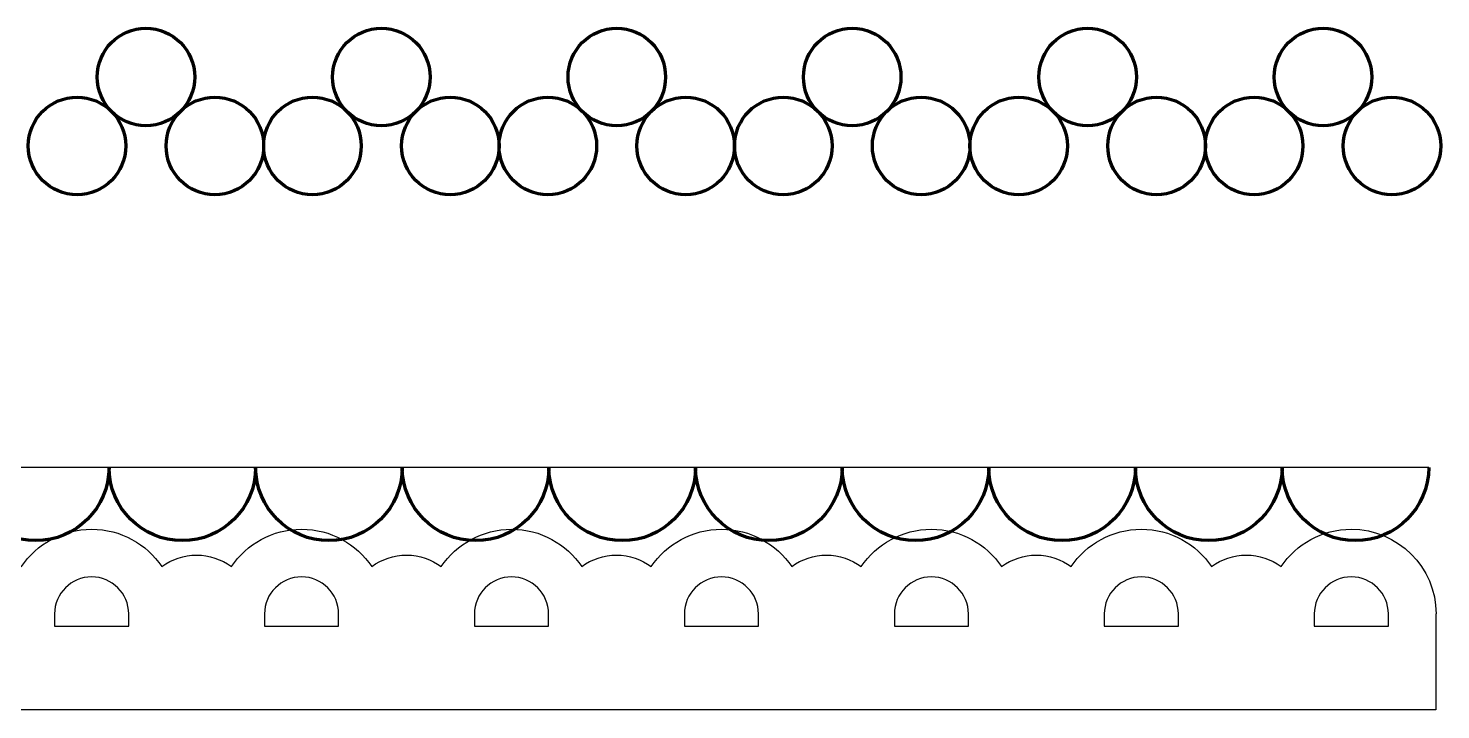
# Model space of a CAD drawing. Header units: centimetres. Extents: x -18.5 to 18.5, y -10.1 to 10.4.
# Drawn here: x -4.16 to 5.02, y -3.81 to 0.62 of the extents above; entities that cross this region are included whole.
import ezdxf

# ---------------------------------------------------------------- set-up
doc = ezdxf.new("R2010")
doc.units = ezdxf.units.CM
doc.header["$MEASUREMENT"] = 0
doc.layers.add('Layer 1', color=7, linetype='Continuous')

msp = doc.modelspace()

# ---------------------------------------------------------------- linework, layer by layer
at = {"layer": 'Layer 1', "color": 7, "lineweight": 211}
for centre, major_axis in [((-3.39139, 0.30248), (0, 0.31686)), ((-1.8622, 0.30248), (0, 0.31686)), ((-0.33299, 0.30248), (0, 0.31686)), ((1.19619, 0.30248), (0, 0.31686)), ((2.72543, 0.30248), (0, 0.31686)), ((4.25465, 0.30248), (0, 0.31686)), ((-3.83914, -0.14524), (0, 0.31686)), ((-2.94366, -0.14524), (0, 0.31686)), ((-2.30993, -0.14524), (0, 0.31686)), ((-1.41445, -0.14524), (0, 0.31684)), ((-0.78075, -0.14524), (0, 0.31686)), ((0.11474, -0.14524), (0, 0.31686)), ((0.74847, -0.14524), (0, 0.31686)), ((1.64398, -0.14524), (0, 0.31686)), ((2.27768, -0.14524), (0, 0.31684)), ((3.17319, -0.14524), (0, 0.31686)), ((3.80689, -0.14524), (0, 0.31686)), ((4.70237, -0.14524), (0, 0.31686))]:
    msp.add_ellipse(centre, major_axis=major_axis, ratio=1, dxfattribs=at)
at = {"layer": 'Layer 1', "color": 7}
for points, knots in [([(-3.63142, -2.23384), (-3.63142, -2.49686), (-3.84465, -2.71009), (-4.10767, -2.71009), (-4.10767, -2.71009), (-4.37069, -2.71009), (-4.58392, -2.49686), (-4.58392, -2.23384), (-4.58392, -2.23384), (-4.58392, -2.23384), (-3.63142, -2.23384), (-3.63142, -2.23384)], [0, 0, 0, 0, 0.25, 0.25, 0.25, 0.25, 0.5, 0.5, 0.5, 0.5, 1, 1, 1, 1]), ([(-3.63142, -2.23384), (-3.63142, -2.23384), (-3.63142, -2.23384), (-3.63142, -2.23384), (-3.63142, -2.23384), (-3.63142, -2.23384), (-3.63142, -2.23384), (-3.63142, -2.23384)], [0, 0, 0, 0, 0.3333333, 0.3333333, 0.3333333, 0.3333333, 1, 1, 1, 1]), ([(-2.67892, -2.23384), (-2.67892, -2.49686), (-2.89215, -2.71009), (-3.15517, -2.71009), (-3.15517, -2.71009), (-3.41819, -2.71009), (-3.63142, -2.49686), (-3.63142, -2.23384), (-3.63142, -2.23384), (-3.63142, -2.23384), (-2.67892, -2.23384), (-2.67892, -2.23384)], [0, 0, 0, 0, 0.25, 0.25, 0.25, 0.25, 0.5, 0.5, 0.5, 0.5, 1, 1, 1, 1]), ([(-2.67892, -2.23384), (-2.67892, -2.23384), (-2.67892, -2.23384), (-2.67892, -2.23384), (-2.67892, -2.23384), (-2.67892, -2.23384), (-2.67892, -2.23384), (-2.67892, -2.23384)], [0, 0, 0, 0, 0.3333333, 0.3333333, 0.3333333, 0.3333333, 1, 1, 1, 1]), ([(-1.72642, -2.23384), (-1.72642, -2.49686), (-1.93965, -2.71009), (-2.20267, -2.71009), (-2.20267, -2.71009), (-2.46569, -2.71009), (-2.67892, -2.49686), (-2.67892, -2.23384), (-2.67892, -2.23384), (-2.67892, -2.23384), (-1.72642, -2.23384), (-1.72642, -2.23384)], [0, 0, 0, 0, 0.25, 0.25, 0.25, 0.25, 0.5, 0.5, 0.5, 0.5, 1, 1, 1, 1]), ([(-1.72642, -2.23384), (-1.72642, -2.23384), (-1.72642, -2.23384), (-1.72642, -2.23384), (-1.72642, -2.23384), (-1.72642, -2.23384), (-1.72642, -2.23384), (-1.72642, -2.23384)], [0, 0, 0, 0, 0.3333333, 0.3333333, 0.3333333, 0.3333333, 1, 1, 1, 1]), ([(-0.77392, -2.23384), (-0.77392, -2.49686), (-0.98715, -2.71009), (-1.25017, -2.71009), (-1.25017, -2.71009), (-1.51319, -2.71009), (-1.72642, -2.49686), (-1.72642, -2.23384), (-1.72642, -2.23384), (-1.72642, -2.23384), (-0.77392, -2.23384), (-0.77392, -2.23384)], [0, 0, 0, 0, 0.25, 0.25, 0.25, 0.25, 0.5, 0.5, 0.5, 0.5, 1, 1, 1, 1]), ([(-0.77392, -2.23384), (-0.77392, -2.23384), (-0.77392, -2.23384), (-0.77392, -2.23384), (-0.77392, -2.23384), (-0.77392, -2.23384), (-0.77392, -2.23384), (-0.77392, -2.23384)], [0, 0, 0, 0, 0.3333333, 0.3333333, 0.3333333, 0.3333333, 1, 1, 1, 1]), ([(0.17858, -2.23384), (0.17858, -2.49686), (-0.03465, -2.71009), (-0.29767, -2.71009), (-0.29767, -2.71009), (-0.56069, -2.71009), (-0.77392, -2.49686), (-0.77392, -2.23384), (-0.77392, -2.23384), (-0.77392, -2.23384), (0.17858, -2.23384), (0.17858, -2.23384)], [0, 0, 0, 0, 0.25, 0.25, 0.25, 0.25, 0.5, 0.5, 0.5, 0.5, 1, 1, 1, 1]), ([(0.17858, -2.23384), (0.17858, -2.23384), (0.17858, -2.23384), (0.17858, -2.23384), (0.17858, -2.23384), (0.17858, -2.23384), (0.17858, -2.23384), (0.17858, -2.23384)], [0, 0, 0, 0, 0.3333333, 0.3333333, 0.3333333, 0.3333333, 1, 1, 1, 1]), ([(1.13108, -2.23384), (1.13108, -2.49686), (0.91785, -2.71009), (0.65483, -2.71009), (0.65483, -2.71009), (0.39181, -2.71009), (0.17858, -2.49686), (0.17858, -2.23384), (0.17858, -2.23384), (0.17858, -2.23384), (1.13108, -2.23384), (1.13108, -2.23384)], [0, 0, 0, 0, 0.25, 0.25, 0.25, 0.25, 0.5, 0.5, 0.5, 0.5, 1, 1, 1, 1]), ([(1.13108, -2.23384), (1.13108, -2.23384), (1.13108, -2.23384), (1.13108, -2.23384), (1.13108, -2.23384), (1.13108, -2.23384), (1.13108, -2.23384), (1.13108, -2.23384)], [0, 0, 0, 0, 0.3333333, 0.3333333, 0.3333333, 0.3333333, 1, 1, 1, 1]), ([(2.08358, -2.23384), (2.08358, -2.49686), (1.87033, -2.71009), (1.60733, -2.71009), (1.60733, -2.71009), (1.34431, -2.71009), (1.13108, -2.49686), (1.13108, -2.23384), (1.13108, -2.23384), (1.13108, -2.23384), (2.08358, -2.23384), (2.08358, -2.23384)], [0, 0, 0, 0, 0.25, 0.25, 0.25, 0.25, 0.5, 0.5, 0.5, 0.5, 1, 1, 1, 1]), ([(2.08358, -2.23384), (2.08358, -2.23384), (2.08358, -2.23384), (2.08358, -2.23384), (2.08358, -2.23384), (2.08358, -2.23384), (2.08358, -2.23384), (2.08358, -2.23384)], [0, 0, 0, 0, 0.3333333, 0.3333333, 0.3333333, 0.3333333, 1, 1, 1, 1]), ([(3.03605, -2.23384), (3.03605, -2.49686), (2.82285, -2.71009), (2.55983, -2.71009), (2.55983, -2.71009), (2.29681, -2.71009), (2.08358, -2.49686), (2.08358, -2.23384), (2.08358, -2.23384), (2.08358, -2.23384), (3.03605, -2.23384), (3.03605, -2.23384)], [0, 0, 0, 0, 0.25, 0.25, 0.25, 0.25, 0.5, 0.5, 0.5, 0.5, 1, 1, 1, 1]), ([(3.03605, -2.23384), (3.03605, -2.23384), (3.03605, -2.23384), (3.03605, -2.23384), (3.03605, -2.23384), (3.03605, -2.23384), (3.03605, -2.23384), (3.03605, -2.23384)], [0, 0, 0, 0, 0.3333333, 0.3333333, 0.3333333, 0.3333333, 1, 1, 1, 1]), ([(3.98858, -2.23384), (3.98858, -2.49686), (3.7753, -2.71009), (3.51233, -2.71009), (3.51233, -2.71009), (3.24931, -2.71009), (3.03605, -2.49686), (3.03605, -2.23384), (3.03605, -2.23384), (3.03605, -2.23384), (3.98858, -2.23384), (3.98858, -2.23384)], [0, 0, 0, 0, 0.25, 0.25, 0.25, 0.25, 0.5, 0.5, 0.5, 0.5, 1, 1, 1, 1]), ([(3.98858, -2.23384), (3.98858, -2.23384), (3.98858, -2.23384), (3.98858, -2.23384), (3.98858, -2.23384), (3.98858, -2.23384), (3.98858, -2.23384), (3.98858, -2.23384)], [0, 0, 0, 0, 0.3333333, 0.3333333, 0.3333333, 0.3333333, 1, 1, 1, 1]), ([(4.94108, -2.23384), (4.94108, -2.49686), (4.72783, -2.71009), (4.4648, -2.71009), (4.4648, -2.71009), (4.20177, -2.71009), (3.98858, -2.49686), (3.98858, -2.23384), (3.98858, -2.23384), (3.98858, -2.23384), (4.94108, -2.23384), (4.94108, -2.23384)], [0, 0, 0, 0, 0.25, 0.25, 0.25, 0.25, 0.5, 0.5, 0.5, 0.5, 1, 1, 1, 1]), ([(4.94108, -2.23384), (4.94108, -2.23384), (4.94108, -2.23384), (4.94108, -2.23384), (4.94108, -2.23384), (4.94108, -2.23384), (4.94108, -2.23384), (4.94108, -2.23384)], [0, 0, 0, 0, 0.3333333, 0.3333333, 0.3333333, 0.3333333, 1, 1, 1, 1])]:
    msp.add_open_spline(points, degree=3, knots=knots, dxfattribs=at)
at = {"layer": 'Layer 1', "lineweight": 211}
for points in [[(-3.63142, -2.23384), (-3.63142, -2.49686), (-3.84465, -2.71009), (-4.10767, -2.71009), (-4.10767, -2.71009), (-4.37069, -2.71009), (-4.58392, -2.49686), (-4.58392, -2.23384)], [(-3.63142, -2.23384), (-3.63142, -2.23384), (-3.63142, -2.23384), (-3.63142, -2.23384), (-3.63142, -2.23384), (-3.63142, -2.23384), (-3.63142, -2.23384), (-3.63142, -2.23384)], [(-2.67892, -2.23384), (-2.67892, -2.49686), (-2.89215, -2.71009), (-3.15517, -2.71009), (-3.15517, -2.71009), (-3.41819, -2.71009), (-3.63142, -2.49686), (-3.63142, -2.23384)], [(-2.67892, -2.23384), (-2.67892, -2.23384), (-2.67892, -2.23384), (-2.67892, -2.23384), (-2.67892, -2.23384), (-2.67892, -2.23384), (-2.67892, -2.23384), (-2.67892, -2.23384)], [(-1.72642, -2.23384), (-1.72642, -2.49686), (-1.93965, -2.71009), (-2.20267, -2.71009), (-2.20267, -2.71009), (-2.46569, -2.71009), (-2.67892, -2.49686), (-2.67892, -2.23384)], [(-1.72642, -2.23384), (-1.72642, -2.23384), (-1.72642, -2.23384), (-1.72642, -2.23384), (-1.72642, -2.23384), (-1.72642, -2.23384), (-1.72642, -2.23384), (-1.72642, -2.23384)], [(-0.77392, -2.23384), (-0.77392, -2.49686), (-0.98715, -2.71009), (-1.25017, -2.71009), (-1.25017, -2.71009), (-1.51319, -2.71009), (-1.72642, -2.49686), (-1.72642, -2.23384)], [(-0.77392, -2.23384), (-0.77392, -2.23384), (-0.77392, -2.23384), (-0.77392, -2.23384), (-0.77392, -2.23384), (-0.77392, -2.23384), (-0.77392, -2.23384), (-0.77392, -2.23384)], [(0.17858, -2.23384), (0.17858, -2.49686), (-0.03465, -2.71009), (-0.29767, -2.71009), (-0.29767, -2.71009), (-0.56069, -2.71009), (-0.77392, -2.49686), (-0.77392, -2.23384)], [(0.17858, -2.23384), (0.17858, -2.23384), (0.17858, -2.23384), (0.17858, -2.23384), (0.17858, -2.23384), (0.17858, -2.23384), (0.17858, -2.23384), (0.17858, -2.23384)], [(1.13108, -2.23384), (1.13108, -2.49686), (0.91785, -2.71009), (0.65483, -2.71009), (0.65483, -2.71009), (0.39181, -2.71009), (0.17858, -2.49686), (0.17858, -2.23384)], [(1.13108, -2.23384), (1.13108, -2.23384), (1.13108, -2.23384), (1.13108, -2.23384), (1.13108, -2.23384), (1.13108, -2.23384), (1.13108, -2.23384), (1.13108, -2.23384)], [(2.08358, -2.23384), (2.08358, -2.49686), (1.87033, -2.71009), (1.60733, -2.71009), (1.60733, -2.71009), (1.34431, -2.71009), (1.13108, -2.49686), (1.13108, -2.23384)], [(2.08358, -2.23384), (2.08358, -2.23384), (2.08358, -2.23384), (2.08358, -2.23384), (2.08358, -2.23384), (2.08358, -2.23384), (2.08358, -2.23384), (2.08358, -2.23384)], [(3.03605, -2.23384), (3.03605, -2.49686), (2.82285, -2.71009), (2.55983, -2.71009), (2.55983, -2.71009), (2.29681, -2.71009), (2.08358, -2.49686), (2.08358, -2.23384)], [(3.03605, -2.23384), (3.03605, -2.23384), (3.03605, -2.23384), (3.03605, -2.23384), (3.03605, -2.23384), (3.03605, -2.23384), (3.03605, -2.23384), (3.03605, -2.23384)], [(3.98858, -2.23384), (3.98858, -2.49686), (3.7753, -2.71009), (3.51233, -2.71009), (3.51233, -2.71009), (3.24931, -2.71009), (3.03605, -2.49686), (3.03605, -2.23384)], [(3.98858, -2.23384), (3.98858, -2.23384), (3.98858, -2.23384), (3.98858, -2.23384), (3.98858, -2.23384), (3.98858, -2.23384), (3.98858, -2.23384), (3.98858, -2.23384)], [(4.94108, -2.23384), (4.94108, -2.49686), (4.72783, -2.71009), (4.4648, -2.71009), (4.4648, -2.71009), (4.20177, -2.71009), (3.98858, -2.49686), (3.98858, -2.23384)], [(4.94108, -2.23384), (4.94108, -2.23384), (4.94108, -2.23384), (4.94108, -2.23384), (4.94108, -2.23384), (4.94108, -2.23384), (4.94108, -2.23384), (4.94108, -2.23384)]]:
    msp.add_open_spline(points, degree=3, knots=[0, 0, 0, 0, 0.3333333, 0.3333333, 0.3333333, 0.3333333, 1, 1, 1, 1], dxfattribs=at)
at = {"layer": 'Layer 1'}
for points, knots in [([(4.43819, -2.63566), (4.24856, -2.63566), (4.08111, -2.73202), (3.98207, -2.87831), (3.98207, -2.87831), (3.9169, -2.83034), (3.83872, -2.80401), (3.75627, -2.80401), (3.75627, -2.80401), (3.67391, -2.80401), (3.59567, -2.83031), (3.53058, -2.87831), (3.53058, -2.87831), (3.43149, -2.73202), (3.26399, -2.63566), (3.07444, -2.63566), (3.07444, -2.63566), (2.88479, -2.63566), (2.71723, -2.7321), (2.61817, -2.87844), (2.61817, -2.87844), (2.55488, -2.83187), (2.47701, -2.80401), (2.39256, -2.80401), (2.39256, -2.80401), (2.31012, -2.80401), (2.23196, -2.83031), (2.16679, -2.87831), (2.16679, -2.87831), (2.06778, -2.73202), (1.90025, -2.63566), (1.71073, -2.63566), (1.71073, -2.63566), (1.52105, -2.63566), (1.35349, -2.7321), (1.25446, -2.87844), (1.25446, -2.87844), (1.19115, -2.83187), (1.11328, -2.80401), (1.02882, -2.80401), (1.02882, -2.80401), (0.94646, -2.80401), (0.86822, -2.83031), (0.8031, -2.87831), (0.8031, -2.87831), (0.70404, -2.73202), (0.53653, -2.63566), (0.34698, -2.63566), (0.34698, -2.63566), (0.15733, -2.63566), (-0.01026, -2.7321), (-0.10929, -2.87844), (-0.10929, -2.87844), (-0.1726, -2.83187), (-0.25045, -2.80401), (-0.33493, -2.80401), (-0.33493, -2.80401), (-0.41735, -2.80401), (-0.49553, -2.83031), (-0.56067, -2.87831), (-0.56067, -2.87831), (-0.6597, -2.73202), (-0.82721, -2.63566), (-1.01676, -2.63566), (-1.01676, -2.63566), (-1.20639, -2.63566), (-1.37395, -2.7321), (-1.47298, -2.87844), (-1.47298, -2.87844), (-1.53629, -2.83187), (-1.61419, -2.80401), (-1.69862, -2.80401), (-1.69862, -2.80401), (-1.78104, -2.80401), (-1.85925, -2.83031), (-1.92436, -2.87831), (-1.92436, -2.87831), (-2.02339, -2.73202), (-2.19095, -2.63566), (-2.38048, -2.63566), (-2.38048, -2.63566), (-2.57008, -2.63566), (-2.73754, -2.73202), (-2.8366, -2.87831), (-2.8366, -2.87831), (-2.90177, -2.83034), (-2.97995, -2.80401), (-3.06237, -2.80401), (-3.06237, -2.80401), (-3.14481, -2.80401), (-3.223, -2.83031), (-3.28811, -2.87831), (-3.28811, -2.87831), (-3.38714, -2.73202), (-3.55465, -2.63566), (-3.74423, -2.63566), (-3.74423, -2.63566), (-3.93388, -2.63566), (-4.10144, -2.73207), (-4.20045, -2.87844), (-4.20045, -2.87844), (-4.26379, -2.83187), (-4.34166, -2.80401), (-4.42611, -2.80401), (-4.42611, -2.80401), (-4.51051, -2.80401), (-4.58841, -2.83187), (-4.65175, -2.87844), (-4.65175, -2.87844), (-4.75078, -2.7321), (-4.91834, -2.63566), (-5.10797, -2.63566), (-5.10797, -2.63566), (-5.2976, -2.63566), (-5.46516, -2.73207), (-5.56419, -2.87844), (-5.56419, -2.87844), (-5.62753, -2.83187), (-5.70537, -2.80401), (-5.78985, -2.80401), (-5.78985, -2.80401), (-5.87221, -2.80401), (-5.95045, -2.83031), (-6.01557, -2.87831), (-6.01557, -2.87831), (-6.11463, -2.73202), (-6.28208, -2.63566), (-6.47169, -2.63566), (-6.47169, -2.63566), (-6.66124, -2.63566), (-6.82875, -2.73202), (-6.92781, -2.87831), (-6.92781, -2.87831), (-6.99295, -2.83034), (-7.07116, -2.80401), (-7.15361, -2.80401), (-7.15361, -2.80401), (-7.236, -2.80401), (-7.31419, -2.83031), (-7.37933, -2.87831), (-7.37933, -2.87831), (-7.47839, -2.73202), (-7.64587, -2.63566), (-7.83545, -2.63566), (-7.83545, -2.63566), (-8.02503, -2.63566), (-8.19251, -2.73202), (-8.29159, -2.87834), (-8.29159, -2.87834), (-8.35673, -2.83034), (-8.43491, -2.80402), (-8.51736, -2.80402), (-8.51736, -2.80402), (-8.60179, -2.80402), (-8.67968, -2.83188), (-8.743, -2.87845), (-8.743, -2.87845), (-8.84203, -2.73208), (-9.00957, -2.63567), (-9.19922, -2.63567), (-9.19922, -2.63567), (-9.38879, -2.63567), (-9.55628, -2.73203), (-9.65534, -2.87835), (-9.65534, -2.87835), (-9.72051, -2.83035), (-9.79869, -2.80403), (-9.88111, -2.80403), (-9.88111, -2.80403), (-9.96557, -2.80403), (-10.04343, -2.83189), (-10.10675, -2.87846), (-10.10675, -2.87846), (-10.20581, -2.73209), (-10.37334, -2.63568), (-10.563, -2.63568), (-10.563, -2.63568), (-10.7526, -2.63568), (-10.92008, -2.73204), (-11.01912, -2.87833), (-11.01912, -2.87833), (-11.08426, -2.83036), (-11.16247, -2.80403), (-11.24489, -2.80403), (-11.24489, -2.80403), (-11.32932, -2.80403), (-11.40721, -2.83189), (-11.47055, -2.87846), (-11.47055, -2.87846), (-11.56958, -2.73212), (-11.73712, -2.63568), (-11.92674, -2.63568), (-11.92674, -2.63568), (-12.11639, -2.63568), (-12.28393, -2.73212), (-12.38296, -2.87846), (-12.38296, -2.87846), (-12.4463, -2.83189), (-12.52417, -2.80403), (-12.6086, -2.80403), (-12.6086, -2.80403), (-12.69303, -2.80403), (-12.77092, -2.83189), (-12.83426, -2.87846), (-12.83426, -2.87846), (-12.93329, -2.73212), (-13.10083, -2.63568), (-13.29048, -2.63568), (-13.29048, -2.63568), (-13.48011, -2.63568), (-13.64767, -2.73209), (-13.74673, -2.87846), (-13.74673, -2.87846), (-13.81004, -2.83189), (-13.88791, -2.80403), (-13.97237, -2.80403), (-13.97237, -2.80403), (-14.0568, -2.80403), (-14.13469, -2.83189), (-14.19801, -2.87846), (-14.19801, -2.87846), (-14.29704, -2.73212), (-14.46458, -2.63568), (-14.65423, -2.63568), (-14.65423, -2.63568), (-14.84388, -2.63568), (-15.01142, -2.73209), (-15.11048, -2.87846), (-15.11048, -2.87846), (-15.17379, -2.83189), (-15.25166, -2.80403), (-15.33612, -2.80403), (-15.33612, -2.80403), (-15.41856, -2.80403), (-15.49678, -2.83033), (-15.56192, -2.87833), (-15.56192, -2.87833), (-15.66098, -2.73204), (-15.82846, -2.63568), (-16.01804, -2.63568), (-16.01804, -2.63568), (-16.20767, -2.63568), (-16.37523, -2.73209), (-16.47426, -2.87846), (-16.47426, -2.87846), (-16.5376, -2.83189), (-16.61544, -2.80403), (-16.6999, -2.80403), (-16.6999, -2.80403), (-16.78234, -2.80403), (-16.8605, -2.83033), (-16.92567, -2.87833), (-16.92567, -2.87833), (-17.0247, -2.73204), (-17.19218, -2.63568), (-17.38173, -2.63568), (-17.38173, -2.63568), (-17.68526, -2.63568), (-17.93222, -2.88264), (-17.93222, -3.18617), (-17.93222, -3.18617), (-17.93222, -3.18617), (-17.93222, -3.80879), (-17.93222, -3.80879), (-17.93222, -3.80879), (-17.93222, -3.80879), (4.98807, -3.80877), (4.98807, -3.80877), (4.98807, -3.80877), (4.98807, -3.80877), (4.98807, -3.18615), (4.98807, -3.18615), (4.98807, -3.18615), (4.98807, -3.18615), (4.98887, -3.18615), (4.98887, -3.18615), (4.98887, -3.18615), (4.98865, -2.88262), (4.74169, -2.63566), (4.43819, -2.63566)], [0, 0, 0, 0, 0.0140845, 0.0140845, 0.0140845, 0.0140845, 0.028169, 0.028169, 0.028169, 0.028169, 0.0422535, 0.0422535, 0.0422535, 0.0422535, 0.056338, 0.056338, 0.056338, 0.056338, 0.0704225, 0.0704225, 0.0704225, 0.0704225, 0.084507, 0.084507, 0.084507, 0.084507, 0.0985915, 0.0985915, 0.0985915, 0.0985915, 0.1126761, 0.1126761, 0.1126761, 0.1126761, 0.1267606, 0.1267606, 0.1267606, 0.1267606, 0.1408451, 0.1408451, 0.1408451, 0.1408451, 0.1549296, 0.1549296, 0.1549296, 0.1549296, 0.1690141, 0.1690141, 0.1690141, 0.1690141, 0.1830986, 0.1830986, 0.1830986, 0.1830986, 0.1971831, 0.1971831, 0.1971831, 0.1971831, 0.2112676, 0.2112676, 0.2112676, 0.2112676, 0.2253521, 0.2253521, 0.2253521, 0.2253521, 0.2394366, 0.2394366, 0.2394366, 0.2394366, 0.2535211, 0.2535211, 0.2535211, 0.2535211, 0.2676056, 0.2676056, 0.2676056, 0.2676056, 0.2816901, 0.2816901, 0.2816901, 0.2816901, 0.2957746, 0.2957746, 0.2957746, 0.2957746, 0.3098592, 0.3098592, 0.3098592, 0.3098592, 0.3239437, 0.3239437, 0.3239437, 0.3239437, 0.3380282, 0.3380282, 0.3380282, 0.3380282, 0.3521127, 0.3521127, 0.3521127, 0.3521127, 0.3661972, 0.3661972, 0.3661972, 0.3661972, 0.3802817, 0.3802817, 0.3802817, 0.3802817, 0.3943662, 0.3943662, 0.3943662, 0.3943662, 0.4084507, 0.4084507, 0.4084507, 0.4084507, 0.4225352, 0.4225352, 0.4225352, 0.4225352, 0.4366197, 0.4366197, 0.4366197, 0.4366197, 0.4507042, 0.4507042, 0.4507042, 0.4507042, 0.4647887, 0.4647887, 0.4647887, 0.4647887, 0.4788732, 0.4788732, 0.4788732, 0.4788732, 0.4929577, 0.4929577, 0.4929577, 0.4929577, 0.5070423, 0.5070423, 0.5070423, 0.5070423, 0.5211268, 0.5211268, 0.5211268, 0.5211268, 0.5352113, 0.5352113, 0.5352113, 0.5352113, 0.5492958, 0.5492958, 0.5492958, 0.5492958, 0.5633803, 0.5633803, 0.5633803, 0.5633803, 0.5774648, 0.5774648, 0.5774648, 0.5774648, 0.5915493, 0.5915493, 0.5915493, 0.5915493, 0.6056338, 0.6056338, 0.6056338, 0.6056338, 0.6197183, 0.6197183, 0.6197183, 0.6197183, 0.6338028, 0.6338028, 0.6338028, 0.6338028, 0.6478873, 0.6478873, 0.6478873, 0.6478873, 0.6619718, 0.6619718, 0.6619718, 0.6619718, 0.6760563, 0.6760563, 0.6760563, 0.6760563, 0.6901408, 0.6901408, 0.6901408, 0.6901408, 0.7042254, 0.7042254, 0.7042254, 0.7042254, 0.7183099, 0.7183099, 0.7183099, 0.7183099, 0.7323944, 0.7323944, 0.7323944, 0.7323944, 0.7464789, 0.7464789, 0.7464789, 0.7464789, 0.7605634, 0.7605634, 0.7605634, 0.7605634, 0.7746479, 0.7746479, 0.7746479, 0.7746479, 0.7887324, 0.7887324, 0.7887324, 0.7887324, 0.8028169, 0.8028169, 0.8028169, 0.8028169, 0.8169014, 0.8169014, 0.8169014, 0.8169014, 0.8309859, 0.8309859, 0.8309859, 0.8309859, 0.8450704, 0.8450704, 0.8450704, 0.8450704, 0.8591549, 0.8591549, 0.8591549, 0.8591549, 0.8732394, 0.8732394, 0.8732394, 0.8732394, 0.8873239, 0.8873239, 0.8873239, 0.8873239, 0.9014085, 0.9014085, 0.9014085, 0.9014085, 0.915493, 0.915493, 0.915493, 0.915493, 0.9295775, 0.9295775, 0.9295775, 0.9295775, 0.943662, 0.943662, 0.943662, 0.943662, 0.9577465, 0.9577465, 0.9577465, 0.9577465, 0.971831, 0.971831, 0.971831, 0.971831, 1, 1, 1, 1]), ([(-3.50365, -3.2655), (-3.50365, -3.2655), (-3.58303, -3.2655), (-3.58303, -3.2655), (-3.58303, -3.2655), (-3.58303, -3.2655), (-3.90574, -3.2655), (-3.90574, -3.2655), (-3.90574, -3.2655), (-3.90574, -3.2655), (-3.98511, -3.2655), (-3.98511, -3.2655), (-3.98511, -3.2655), (-3.98511, -3.2655), (-3.98511, -3.18612), (-3.98511, -3.18612), (-3.98511, -3.18612), (-3.98511, -3.05338), (-3.87711, -2.9454), (-3.74434, -2.9454), (-3.74434, -2.9454), (-3.6116, -2.9454), (-3.50362, -3.05338), (-3.50362, -3.18612), (-3.50362, -3.18612), (-3.50362, -3.18612), (-3.50362, -3.2655), (-3.50362, -3.2655), (-3.50362, -3.2655), (-3.50362, -3.2655), (-3.50365, -3.2655), (-3.50365, -3.2655)], [0, 0, 0, 0, 0.1111111, 0.1111111, 0.1111111, 0.1111111, 0.2222222, 0.2222222, 0.2222222, 0.2222222, 0.3333333, 0.3333333, 0.3333333, 0.3333333, 0.4444444, 0.4444444, 0.4444444, 0.4444444, 0.5555556, 0.5555556, 0.5555556, 0.5555556, 0.6666667, 0.6666667, 0.6666667, 0.6666667, 0.7777778, 0.7777778, 0.7777778, 0.7777778, 1, 1, 1, 1]), ([(-2.13988, -3.2655), (-2.13988, -3.2655), (-2.21926, -3.2655), (-2.21926, -3.2655), (-2.21926, -3.2655), (-2.21926, -3.2655), (-2.54197, -3.2655), (-2.54197, -3.2655), (-2.54197, -3.2655), (-2.54197, -3.2655), (-2.62135, -3.2655), (-2.62135, -3.2655), (-2.62135, -3.2655), (-2.62135, -3.2655), (-2.62135, -3.18612), (-2.62135, -3.18612), (-2.62135, -3.18612), (-2.62135, -3.05338), (-2.51335, -2.9454), (-2.38058, -2.9454), (-2.38058, -2.9454), (-2.24784, -2.9454), (-2.13986, -3.05338), (-2.13986, -3.18612), (-2.13986, -3.18612), (-2.13986, -3.18612), (-2.13986, -3.2655), (-2.13986, -3.2655), (-2.13986, -3.2655), (-2.13986, -3.2655), (-2.13988, -3.2655), (-2.13988, -3.2655)], [0, 0, 0, 0, 0.1111111, 0.1111111, 0.1111111, 0.1111111, 0.2222222, 0.2222222, 0.2222222, 0.2222222, 0.3333333, 0.3333333, 0.3333333, 0.3333333, 0.4444444, 0.4444444, 0.4444444, 0.4444444, 0.5555556, 0.5555556, 0.5555556, 0.5555556, 0.6666667, 0.6666667, 0.6666667, 0.6666667, 0.7777778, 0.7777778, 0.7777778, 0.7777778, 1, 1, 1, 1]), ([(-0.77614, -3.2655), (-0.77614, -3.2655), (-0.85552, -3.2655), (-0.85552, -3.2655), (-0.85552, -3.2655), (-0.85552, -3.2655), (-1.17818, -3.2655), (-1.17818, -3.2655), (-1.17818, -3.2655), (-1.17818, -3.2655), (-1.25755, -3.2655), (-1.25755, -3.2655), (-1.25755, -3.2655), (-1.25755, -3.2655), (-1.25755, -3.18612), (-1.25755, -3.18612), (-1.25755, -3.18612), (-1.25755, -3.05338), (-1.14957, -2.9454), (-1.01683, -2.9454), (-1.01683, -2.9454), (-0.88409, -2.9454), (-0.77611, -3.05338), (-0.77611, -3.18612), (-0.77611, -3.18612), (-0.77611, -3.18612), (-0.77611, -3.2655), (-0.77611, -3.2655), (-0.77611, -3.2655), (-0.77611, -3.2655), (-0.77614, -3.2655), (-0.77614, -3.2655)], [0, 0, 0, 0, 0.1111111, 0.1111111, 0.1111111, 0.1111111, 0.2222222, 0.2222222, 0.2222222, 0.2222222, 0.3333333, 0.3333333, 0.3333333, 0.3333333, 0.4444444, 0.4444444, 0.4444444, 0.4444444, 0.5555556, 0.5555556, 0.5555556, 0.5555556, 0.6666667, 0.6666667, 0.6666667, 0.6666667, 0.7777778, 0.7777778, 0.7777778, 0.7777778, 1, 1, 1, 1]), ([(0.58763, -3.2655), (0.58763, -3.2655), (0.50825, -3.2655), (0.50825, -3.2655), (0.50825, -3.2655), (0.50825, -3.2655), (0.18554, -3.2655), (0.18554, -3.2655), (0.18554, -3.2655), (0.18554, -3.2655), (0.10616, -3.2655), (0.10616, -3.2655), (0.10616, -3.2655), (0.10616, -3.2655), (0.10616, -3.18612), (0.10616, -3.18612), (0.10616, -3.18612), (0.10616, -3.05338), (0.21416, -2.9454), (0.34693, -2.9454), (0.34693, -2.9454), (0.47967, -2.9454), (0.58765, -3.05338), (0.58765, -3.18612), (0.58765, -3.18612), (0.58765, -3.18612), (0.58765, -3.2655), (0.58765, -3.2655), (0.58765, -3.2655), (0.58765, -3.2655), (0.58763, -3.2655), (0.58763, -3.2655)], [0, 0, 0, 0, 0.1111111, 0.1111111, 0.1111111, 0.1111111, 0.2222222, 0.2222222, 0.2222222, 0.2222222, 0.3333333, 0.3333333, 0.3333333, 0.3333333, 0.4444444, 0.4444444, 0.4444444, 0.4444444, 0.5555556, 0.5555556, 0.5555556, 0.5555556, 0.6666667, 0.6666667, 0.6666667, 0.6666667, 0.7777778, 0.7777778, 0.7777778, 0.7777778, 1, 1, 1, 1]), ([(1.9514, -3.2655), (1.9514, -3.2655), (1.87202, -3.2655), (1.87202, -3.2655), (1.87202, -3.2655), (1.87202, -3.2655), (1.54931, -3.2655), (1.54931, -3.2655), (1.54931, -3.2655), (1.54931, -3.2655), (1.46993, -3.2655), (1.46993, -3.2655), (1.46993, -3.2655), (1.46993, -3.2655), (1.46993, -3.18612), (1.46993, -3.18612), (1.46993, -3.18612), (1.46993, -3.05338), (1.57793, -2.9454), (1.7107, -2.9454), (1.7107, -2.9454), (1.84344, -2.9454), (1.95142, -3.05338), (1.95142, -3.18612), (1.95142, -3.18612), (1.95142, -3.18612), (1.95142, -3.2655), (1.95142, -3.2655), (1.95142, -3.2655), (1.95142, -3.2655), (1.9514, -3.2655), (1.9514, -3.2655)], [0, 0, 0, 0, 0.1111111, 0.1111111, 0.1111111, 0.1111111, 0.2222222, 0.2222222, 0.2222222, 0.2222222, 0.3333333, 0.3333333, 0.3333333, 0.3333333, 0.4444444, 0.4444444, 0.4444444, 0.4444444, 0.5555556, 0.5555556, 0.5555556, 0.5555556, 0.6666667, 0.6666667, 0.6666667, 0.6666667, 0.7777778, 0.7777778, 0.7777778, 0.7777778, 1, 1, 1, 1]), ([(3.31514, -3.2655), (3.31514, -3.2655), (3.23576, -3.2655), (3.23576, -3.2655), (3.23576, -3.2655), (3.23576, -3.2655), (2.91305, -3.2655), (2.91305, -3.2655), (2.91305, -3.2655), (2.91305, -3.2655), (2.83368, -3.2655), (2.83368, -3.2655), (2.83368, -3.2655), (2.83368, -3.2655), (2.83368, -3.18612), (2.83368, -3.18612), (2.83368, -3.18612), (2.83368, -3.05338), (2.94168, -2.9454), (3.07445, -2.9454), (3.07445, -2.9454), (3.20719, -2.9454), (3.31517, -3.05338), (3.31517, -3.18612), (3.31517, -3.18612), (3.31517, -3.18612), (3.31516, -3.2655), (3.31516, -3.2655), (3.31516, -3.2655), (3.31516, -3.2655), (3.31514, -3.2655), (3.31514, -3.2655)], [0, 0, 0, 0, 0.1111111, 0.1111111, 0.1111111, 0.1111111, 0.2222222, 0.2222222, 0.2222222, 0.2222222, 0.3333333, 0.3333333, 0.3333333, 0.3333333, 0.4444444, 0.4444444, 0.4444444, 0.4444444, 0.5555556, 0.5555556, 0.5555556, 0.5555556, 0.6666667, 0.6666667, 0.6666667, 0.6666667, 0.7777778, 0.7777778, 0.7777778, 0.7777778, 1, 1, 1, 1]), ([(4.67888, -3.2655), (4.67888, -3.2655), (4.5995, -3.2655), (4.5995, -3.2655), (4.5995, -3.2655), (4.5995, -3.2655), (4.27687, -3.2655), (4.27687, -3.2655), (4.27687, -3.2655), (4.27687, -3.2655), (4.1975, -3.2655), (4.1975, -3.2655), (4.1975, -3.2655), (4.1975, -3.2655), (4.1975, -3.18612), (4.1975, -3.18612), (4.1975, -3.18612), (4.1975, -3.05338), (4.30548, -2.9454), (4.43822, -2.9454), (4.43822, -2.9454), (4.57094, -2.9454), (4.67891, -3.05338), (4.67891, -3.18612), (4.67891, -3.18612), (4.67891, -3.18612), (4.67891, -3.2655), (4.67891, -3.2655), (4.67891, -3.2655), (4.67891, -3.2655), (4.67888, -3.2655), (4.67888, -3.2655)], [0, 0, 0, 0, 0.1111111, 0.1111111, 0.1111111, 0.1111111, 0.2222222, 0.2222222, 0.2222222, 0.2222222, 0.3333333, 0.3333333, 0.3333333, 0.3333333, 0.4444444, 0.4444444, 0.4444444, 0.4444444, 0.5555556, 0.5555556, 0.5555556, 0.5555556, 0.6666667, 0.6666667, 0.6666667, 0.6666667, 0.7777778, 0.7777778, 0.7777778, 0.7777778, 1, 1, 1, 1])]:
    msp.add_open_spline(points, degree=3, knots=knots, dxfattribs=at)

doc.saveas('drawing.dxf')
